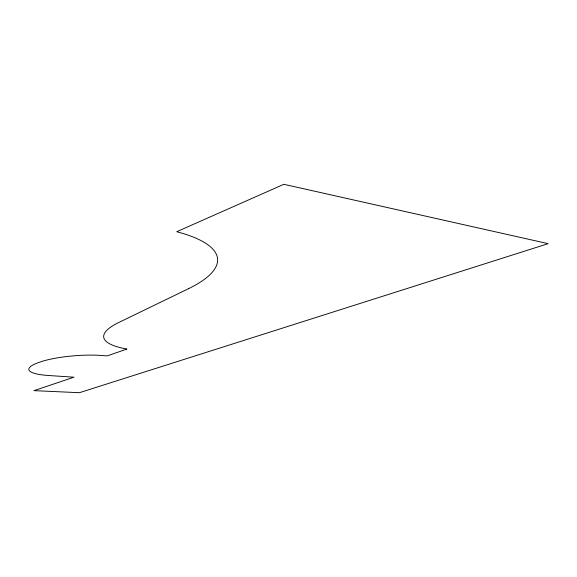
<?xml version="1.0" encoding="UTF-8"?>
<svg xmlns="http://www.w3.org/2000/svg" width="577" height="577" viewBox="0 0 577 577"><rect width="100%" height="100%" fill="white"/><g stroke="black" fill="none" stroke-linecap="round" stroke-linejoin="round"><path stroke-width="0.87" d="M188.376 288.76L118.934 322.413A112.19 24.486 -6.4 0 0 126.933 349.056L107.163 355.908L100.499 355.425A42.763 8.439 -4.9 0 0 38.609 362.558A50.444 9.903 -5 0 0 48.8 375.526L73.971 377.192L33.985 390.636L79.388 392.699L548.15 243.66L283.841 184.301L176.706 231.723A177.024 48.425 -4.2 0 1 188.376 288.76"/></g></svg>
